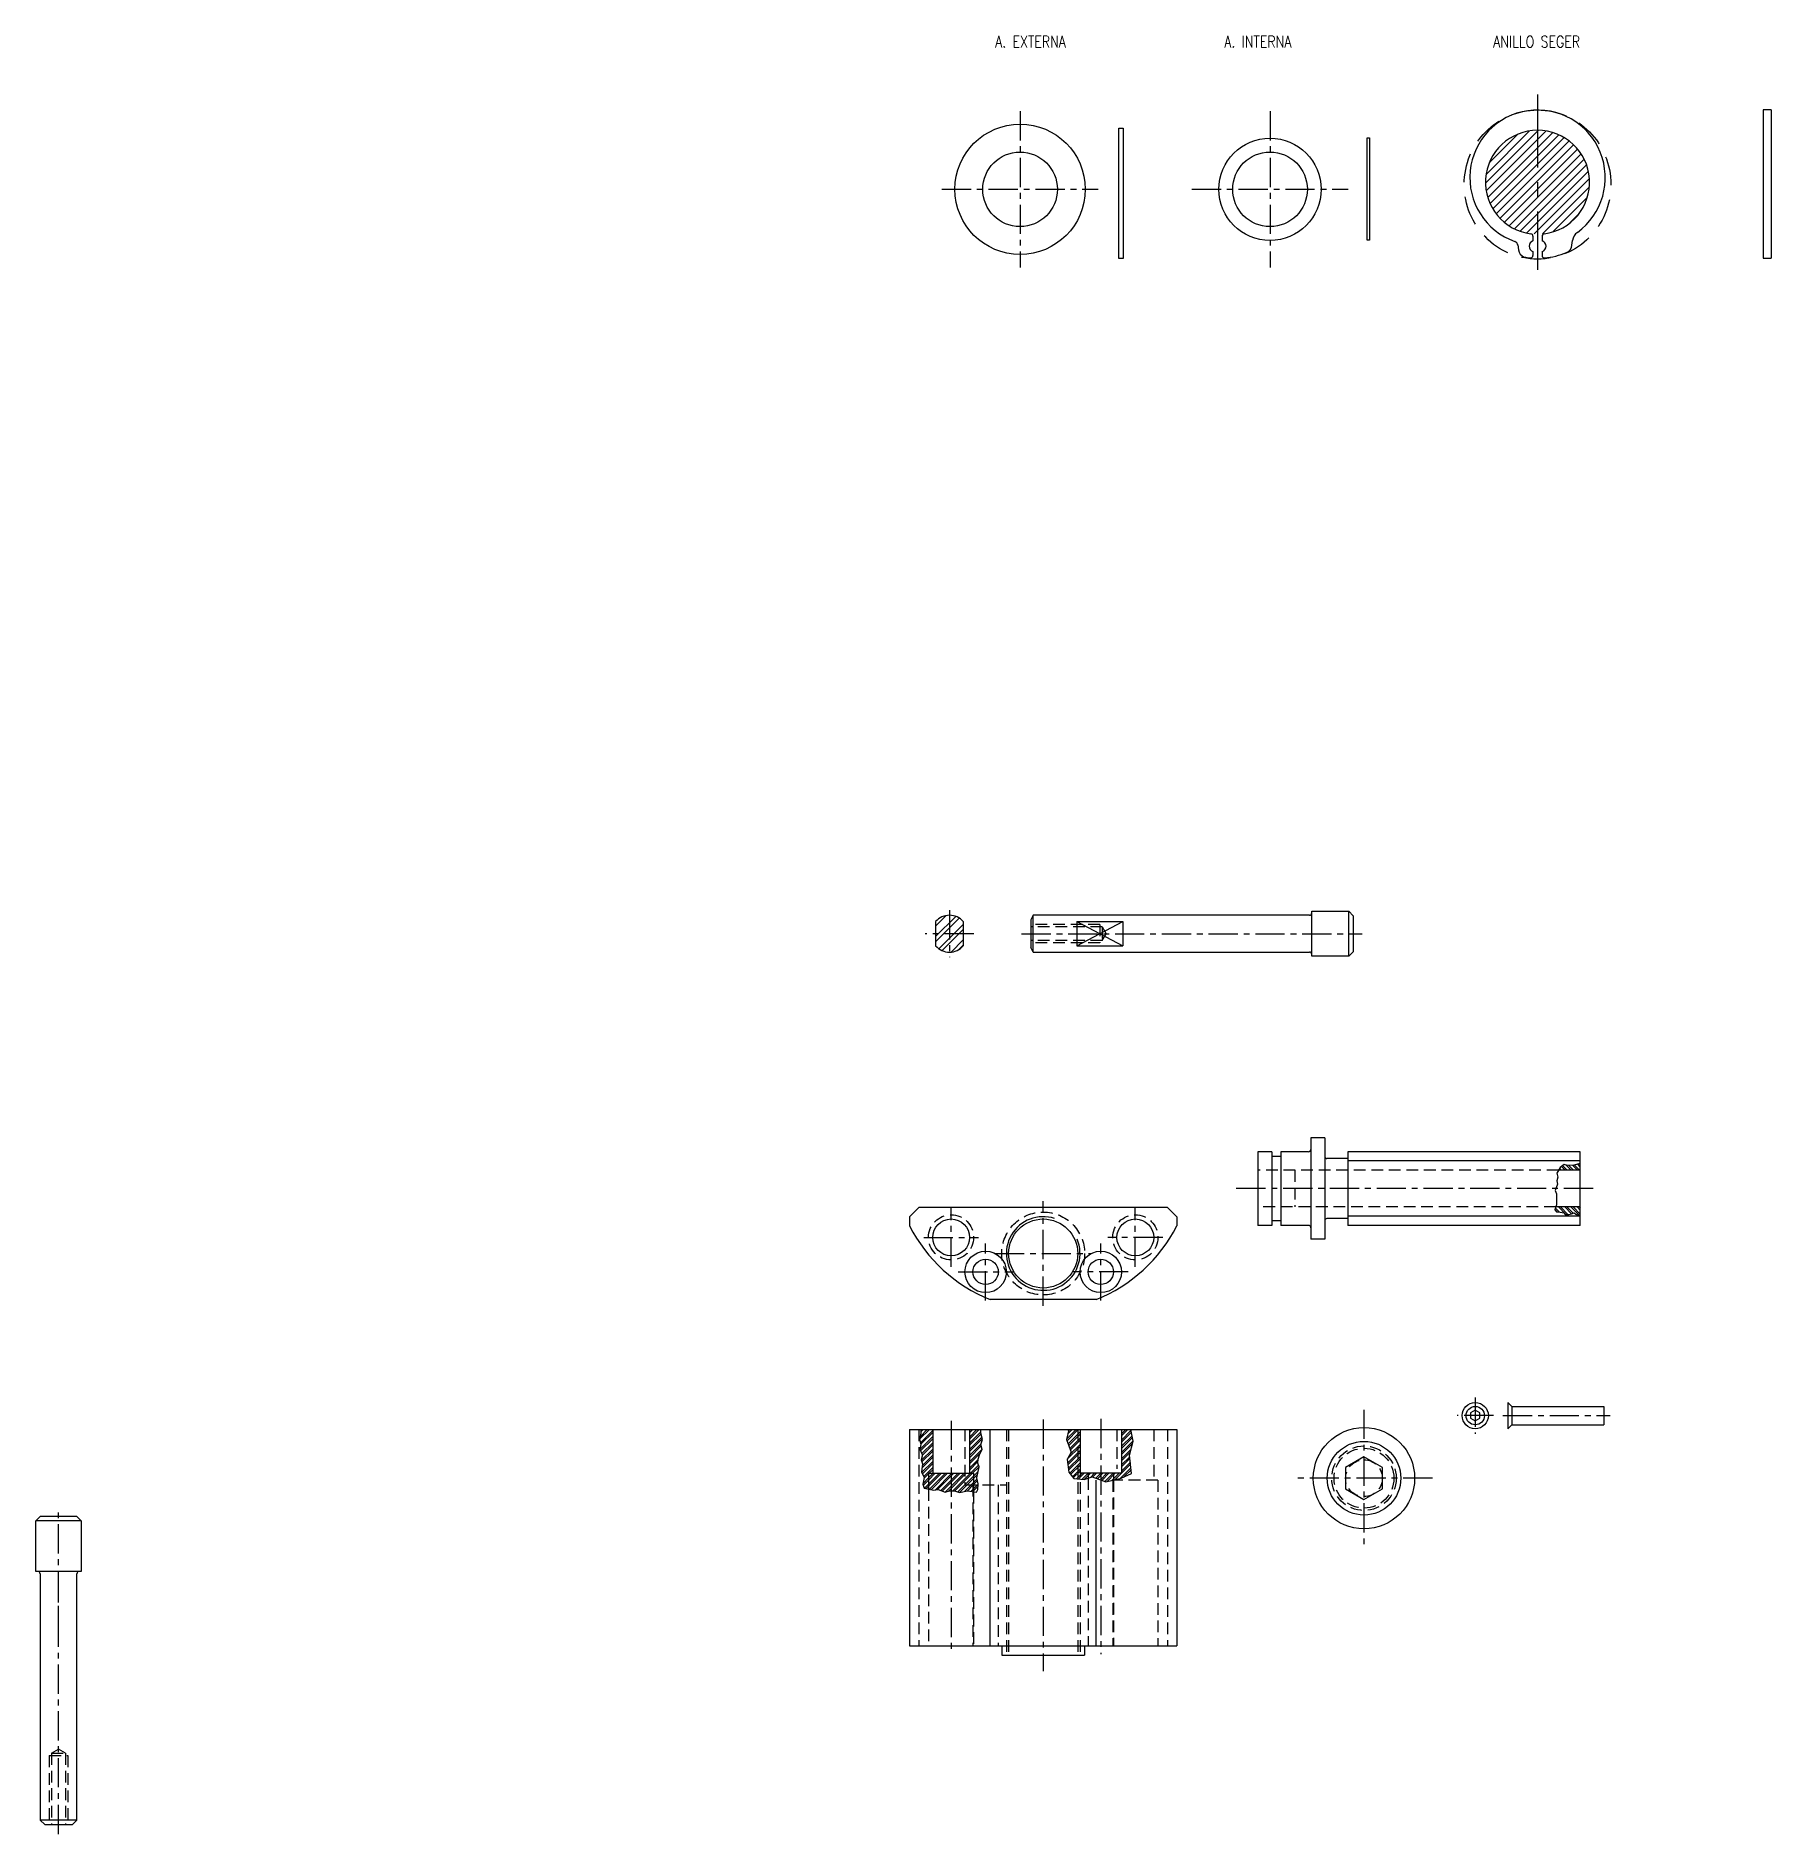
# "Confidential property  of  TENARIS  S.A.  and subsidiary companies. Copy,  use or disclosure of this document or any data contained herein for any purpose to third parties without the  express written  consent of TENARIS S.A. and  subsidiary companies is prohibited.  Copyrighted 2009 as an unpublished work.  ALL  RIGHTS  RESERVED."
# Model space of a CAD drawing. Header units: millimetres. Extents: x -12 to 865, y -22 to 1602.
# Drawn here: x -12.5 to 364.2, y -22.2 to 368.4 of the extents above.
import ezdxf

# ---------------------------------------------------------------- set-up
doc = ezdxf.new("R2010")
doc.units = ezdxf.units.MM
doc.linetypes.add('CENTER', pattern=[50.8, 31.75, -6.35, 6.35, -6.35])
doc.linetypes.add('DASHED', pattern=[19.05, 12.7, -6.35])
for name, color, linetype in [('M_CENTER', 1, 'CENTER'), ('M_DASHED', 8, 'DASHED'), ('M_EQUIPMENT', 4, 'Continuous'), ('M_HATCH', 9, 'Continuous')]:
    doc.layers.add(name, color=color, linetype=linetype)
doc.styles.add('ESTILO 1', font='romans.shx', dxfattribs={"width": 0.8})
pattern_1 = [(45, (0, -13), (-0.6735192, 0.6735192), []), (45, (0.449, -13), (-0.6735192, 0.6735192), [])]

msp = doc.modelspace()

# ---------------------------------------------------------------- hatches: boundary and pattern name
h = msp.add_hatch()
h.set_pattern_fill('ANSI31', color=8, scale=0.4, style=0)
h.paths.add_polyline_path([(313.541, 347.875, 0.4142136), (302.241, 336.575, 0.4130517), (313.541, 325.32)])
h.paths.add_polyline_path([(324.841, 336.575, 0.4142136), (313.541, 347.875), (313.541, 325.32, 0.4130517)])
at = {"layer": 'M_HATCH'}
h = msp.add_hatch(dxfattribs=at)
h.set_pattern_fill('ANSI32', color=256, scale=0.25)
h.paths.add_polyline_path([(185.851, 177.367, 0.2152504), (182.851, 176.012), (182.851, 173.367), (185.851, 173.367)])
h.paths.add_polyline_path([(188.851, 176.012, 0.2152504), (185.851, 177.367), (185.851, 173.367), (188.851, 173.367)])
h.paths.add_polyline_path([(185.851, 173.367), (182.851, 173.367), (182.851, 170.721, 0.2152504), (185.851, 169.367)])
h.paths.add_polyline_path([(188.851, 173.367), (185.851, 173.367), (185.851, 169.367, 0.2152504), (188.851, 170.721)])
h = msp.add_hatch(dxfattribs=at)
h.set_pattern_fill('ANSI32', color=256, scale=0.1, angle=-90)
h.set_pattern_definition([(315, (166.6573, 393.8702), (0.6735192, 0.6735192), []), (315, (166.6573, 393.42115), (0.6735192, 0.6735192), [])])
h.paths.add_polyline_path([(322.818, 122.013), (322.818, 123.446), (321.398, 123.063), (320.052, 123.023), (319.308, 123.265), (318.444, 122.6), (318.112, 122.013)])
h.paths.add_polyline_path([(320.353, 112.416), (320.896, 112.557), (321.495, 112.713), (321.881, 112.457), (322.818, 112.013), (322.818, 114.013), (317.5, 114.013), (317.318, 113.403), (317.68, 112.94), (318.464, 112.859), (319.274, 112.776), (319.509, 112.416)])
h = msp.add_hatch(dxfattribs=at)
h.set_pattern_fill('ANSI32', color=256, scale=0.1)
h.set_pattern_definition(pattern_1)
h.paths.add_polyline_path([(190.205, 56.165), (191.105, 56.165), (191.105, 53.665), (192.066, 53.665), (192.088, 53.909), (191.824, 55.204), (191.98, 56.195), (192.294, 57.604), (192.033, 58.361), (192.059, 59.248), (192.402, 60.165), (192.938, 61.324), (192.67, 62.451), (192.996, 63.483), (192.689, 64.897), (192.689, 65.665), (190.205, 65.665)])
h.paths.add_polyline_path([(182.205, 65.665), (179.721, 65.665), (179.721, 64.897), (179.415, 63.483), (179.74, 62.451), (179.472, 61.324), (179.966, 60.258), (182.205, 58.146)])
h.paths.add_polyline_path([(179.745, 56.458), (180.382, 55.263), (180.04, 53.812), (180.382, 52.964), (181.305, 52.752), (181.305, 56.165), (182.205, 56.165), (182.205, 58.146), (179.966, 60.258), (180.009, 60.165), (179.68, 59.129), (179.974, 58.25)])
h = msp.add_hatch(dxfattribs=at)
h.set_pattern_fill('ANSI32', color=256, scale=0.1)
h.set_pattern_definition(pattern_1)
h.paths.add_polyline_path([(213.705, 65.665), (211.765, 65.665), (211.27, 63.505), (212.297, 60.781), (211.382, 59.174), (211.76, 56.442), (212.832, 55.026), (213.705, 54.953)])
h.paths.add_polyline_path([(213.705, 54.953), (214.205, 54.912), (214.205, 65.665), (213.705, 65.665)])
h.paths.add_polyline_path([(215.134, 54.835), (215.955, 55.111), (215.955, 55.118), (215.955, 56.165), (214.205, 56.165), (214.205, 54.912)])
h.paths.add_polyline_path([(218.705, 54.711), (218.705, 56.165), (215.955, 56.165), (215.955, 55.111), (216.867, 55.418)])
h.paths.add_polyline_path([(218.705, 56.165), (218.705, 54.711), (219.798, 54.291), (221.455, 54.712), (221.455, 56.165)])
h.paths.add_polyline_path([(221.455, 56.165), (221.455, 54.712), (223.108, 55.131), (225.4, 56.157), (224.957, 60.08), (225.748, 63.117), (225.21, 65.665), (223.205, 65.665), (223.205, 56.165)])
h = msp.add_hatch(dxfattribs=at)
h.set_pattern_fill('ANSI32', color=256, scale=0.1)
h.set_pattern_definition(pattern_1)
h.paths.add_polyline_path([(189.205, 56.165), (186.205, 56.165), (186.205, 52.345), (186.956, 52.345), (188.033, 52.003), (189.767, 52.399), (190.955, 52.183), (190.955, 53.665), (189.205, 53.665)])
h.paths.add_polyline_path([(191.105, 56.165), (189.205, 56.165), (189.205, 53.665), (191.105, 53.665)])
h.paths.add_polyline_path([(186.205, 56.165), (181.305, 56.165), (181.305, 52.752), (182.438, 52.492), (183.4, 52.639), (184.885, 52.085), (185.847, 52.345), (186.205, 52.345)])
h = msp.add_hatch(dxfattribs=at)
h.set_pattern_fill('ANSI32', color=256, scale=0.1)
h.set_pattern_definition(pattern_1)
h.paths.add_polyline_path([(191.105, 52.156), (191.712, 52.045), (191.98, 52.673), (192.066, 53.665), (191.105, 53.665)])

# ---------------------------------------------------------------- linework, layer by layer
at = {"color": 1}
msp.add_line((313.541, 325.294), (313.541, 320.084), dxfattribs=at)
at = {"color": 8, "linetype": 'DASHED', "ltscale": 0.5}
msp.add_ellipse((313.541, 336.076), major_axis=(0, 16.199), ratio=0.9834303, dxfattribs=at)
at = {"layer": 'M_CENTER', "color": 1, "linetype": 'CENTER', "ltscale": 0.5}
msp.add_line((313.541, 355.657), (313.541, 317.583), dxfattribs=at)
at = {"layer": 'M_CENTER', "ltscale": 0.2}
for p, q in [((201.18, 352.028), (201.18, 318.068)), ((255.455, 352.028), (255.455, 318.068)), ((184.2, 335.048), (218.16, 335.048)), ((238.475, 335.048), (272.435, 335.048)), ((185.851, 178.48), (185.851, 168.253)), ((191.125, 173.367), (180.577, 173.367)), ((201.481, 173.367), (275.479, 173.367)), ((325.601, 118.013), (247.386, 118.013)), ((186.205, 101.025), (186.205, 113.796)), ((206.205, 92.539), (206.205, 115.282)), ((226.205, 101.025), (226.205, 113.796)), ((180.255, 107.41), (192.155, 107.41)), ((193.705, 93.725), (193.705, 106.095)), ((218.705, 93.725), (218.705, 106.095)), ((232.155, 107.41), (220.255, 107.41)), ((195.728, 103.91), (216.683, 103.91)), ((187.726, 99.91), (199.684, 99.91)), ((224.684, 99.91), (212.726, 99.91)), ((300.01, 72.631), (300.01, 64.756)), ((186.205, 67.592), (186.205, 16.86)), ((206.205, 67.836), (206.205, 13.204)), ((218.705, 67.998), (218.705, 16.86)), ((275.857, 69.981), (275.857, 40.222)), ((303.948, 68.694), (296.073, 68.694)), ((306.025, 68.694), (329.333, 68.694)), ((290.737, 55.101), (260.978, 55.101)), ((-7.595, -22.18), (-7.595, 48.818)), ((-7.595, 20.467), (-7.595, 31.622))]:
    msp.add_line(p, q, dxfattribs=at)
at = {"layer": 'M_DASHED', "ltscale": 0.2}
for p, q in [((218.53, 175.367), (203.53, 175.367)), ((219.03, 174.867), (203.53, 174.867)), ((219.03, 171.867), (203.53, 171.867)), ((218.53, 175.367), (218.53, 171.367)), ((219.03, 174.867), (219.896, 173.367)), ((219.03, 174.867), (219.03, 171.867)), ((219.03, 171.867), (219.896, 173.367)), ((218.53, 171.367), (203.53, 171.367)), ((318.092, 122.013), (252.818, 122.013)), ((260.818, 122.013), (260.818, 114.013)), ((317.5, 114.013), (252.818, 114.013)), ((179.205, 65.665), (179.205, 18.665)), ((189.205, 65.665), (189.205, 53.665)), ((198.205, 65.665), (198.205, 53.665)), ((198.205, 65.665), (198.205, 16.665)), ((198.705, 65.665), (198.705, 16.665)), ((213.705, 65.665), (213.705, 16.665)), ((214.205, 65.665), (214.205, 16.665)), ((222.205, 65.665), (222.205, 57.165)), ((230.205, 65.665), (230.205, 54.665)), ((233.205, 65.665), (233.205, 18.665)), ((215.955, 55.118), (215.955, 18.665)), ((221.455, 54.701), (221.455, 18.665)), ((181.305, 52.728), (181.305, 18.665)), ((189.205, 53.665), (198.205, 53.665)), ((190.955, 53.665), (190.955, 18.665)), ((191.105, 52.141), (191.105, 18.665)), ((196.455, 53.665), (196.455, 18.665)), ((231.105, 54.665), (221.305, 54.665)), ((221.305, 54.665), (221.305, 18.665)), ((231.105, 54.665), (231.105, 18.665)), ((-9.095, -4.631), (-7.595, -3.765)), ((-6.095, -4.631), (-7.595, -3.765)), ((-9.595, -5.131), (-5.595, -5.131)), ((-9.595, -5.131), (-9.595, -20.131)), ((-9.095, -4.631), (-9.095, -20.131)), ((-9.095, -4.631), (-6.095, -4.631)), ((-6.095, -4.631), (-6.095, -20.131)), ((-5.595, -5.131), (-5.595, -20.131))]:
    msp.add_line(p, q, dxfattribs=at)
for centre, radius in [((186.205, 107.41), 4.9), ((206.205, 103.91), 9), ((226.205, 107.41), 4.9), ((275.857, 55.101), 7), ((275.857, 55.101), 6.5), ((275.857, 55.101), 4)]:
    msp.add_circle(centre, radius, dxfattribs=at)
at = {"layer": 'M_EQUIPMENT'}
for p, q in [((364.236, 352.275), (362.536, 352.275)), ((362.536, 352.275), (362.536, 320.126)), ((364.236, 352.275), (364.236, 320.126)), ((312.549, 324.87), (312.549, 323.85)), ((314.532, 324.87), (314.532, 323.85)), ((309.261, 322.966), (309.398, 321.925)), ((312.549, 321.528), (312.549, 320.645)), ((314.532, 321.528), (314.532, 320.645)), ((321.017, 322.895), (321.154, 323.936)), ((362.536, 320.126), (364.236, 320.126)), ((182.851, 176.012), (182.851, 170.721)), ((188.851, 176.012), (188.851, 170.721)), ((204.03, 177.367), (203.53, 176.367)), ((203.53, 176.367), (203.53, 170.367)), ((204.03, 169.367), (204.03, 177.367)), ((264.03, 177.367), (204.03, 177.367)), ((213.53, 176.012), (213.53, 170.721)), ((213.53, 176.012), (223.53, 176.012)), ((213.53, 170.721), (223.53, 176.012)), ((213.53, 176.012), (223.53, 170.721)), ((223.53, 176.012), (223.53, 170.721)), ((264.53, 178.267), (272.53, 178.267)), ((264.53, 168.467), (264.53, 178.267)), ((272.53, 178.267), (273.53, 177.267)), ((272.53, 168.467), (272.53, 178.267)), ((273.53, 177.267), (273.53, 169.467)), ((204.03, 169.367), (203.53, 170.367)), ((204.03, 169.367), (264.03, 169.367)), ((213.53, 170.721), (223.53, 170.721)), ((272.53, 168.467), (264.53, 168.467)), ((272.53, 168.467), (273.53, 169.467)), ((267.318, 129.013), (264.318, 129.013)), ((264.318, 129.013), (264.318, 107.013)), ((267.318, 129.013), (267.318, 107.013)), ((252.818, 126.013), (252.818, 110.013)), ((255.818, 126.013), (252.818, 126.013)), ((255.818, 126.013), (255.818, 110.013)), ((257.818, 125.013), (255.818, 125.013)), ((263.818, 126.013), (257.818, 126.013)), ((257.818, 126.013), (257.818, 110.013)), ((272.318, 126.013), (272.318, 110.013)), ((322.818, 126.013), (272.318, 126.013)), ((322.818, 110.013), (322.818, 126.013)), ((272.318, 124.513), (267.818, 124.513)), ((322.818, 124.013), (272.318, 124.013)), ((322.818, 122.013), (318.112, 122.013)), ((179.205, 113.91), (177.205, 111.91)), ((233.205, 113.91), (179.205, 113.91)), ((233.205, 113.91), (235.205, 111.91)), ((322.818, 114.013), (317.5, 114.013)), ((177.205, 111.91), (177.205, 109.91)), ((235.205, 111.91), (235.205, 109.91)), ((255.818, 110.013), (252.818, 110.013)), ((257.818, 111.013), (255.818, 111.013)), ((263.818, 110.013), (257.818, 110.013)), ((272.318, 111.513), (267.818, 111.513)), ((322.818, 112.013), (272.318, 112.013)), ((322.818, 110.013), (272.318, 110.013)), ((267.318, 107.013), (264.318, 107.013)), ((217.705, 93.91), (194.705, 93.91)), ((307.118, 71.544), (307.118, 65.844)), ((307.968, 70.694), (307.118, 71.544)), ((307.968, 70.694), (327.968, 70.694)), ((307.968, 70.694), (307.968, 66.694)), ((327.968, 70.694), (327.968, 66.694)), ((307.968, 66.694), (307.118, 65.844)), ((307.968, 66.694), (327.968, 66.694)), ((177.205, 65.665), (177.205, 18.665)), ((177.205, 65.665), (235.205, 65.665)), ((194.705, 18.665), (194.705, 65.665)), ((235.205, 65.665), (235.205, 18.665)), ((217.705, 18.665), (217.705, 54.671)), ((217.705, 18.665), (217.705, 54.671)), ((-12.495, 45.869), (-11.495, 46.869)), ((-11.495, 46.869), (-3.695, 46.869)), ((-2.695, 45.869), (-3.695, 46.869)), ((-12.495, 34.869), (-12.495, 45.869)), ((-2.695, 45.869), (-12.495, 45.869)), ((-2.695, 45.869), (-2.695, 34.869)), ((-2.695, 34.869), (-12.495, 34.869)), ((-11.595, 34.369), (-11.595, -19.131)), ((-3.595, -19.131), (-3.595, 34.369)), ((177.205, 18.665), (235.205, 18.665)), ((197.205, 18.665), (197.205, 16.665)), ((197.205, 16.665), (215.205, 16.665)), ((215.205, 18.665), (215.205, 16.665)), ((-11.595, -19.131), (-10.595, -20.131)), ((-3.595, -19.131), (-11.595, -19.131)), ((-3.595, -19.131), (-4.595, -20.131)), ((-10.595, -20.131), (-4.595, -20.131))]:
    msp.add_line(p, q, dxfattribs=at)
at = {"layer": 'M_EQUIPMENT', "ltscale": 0.2}
for p, q in [((182.205, 65.665), (182.205, 56.165)), ((190.205, 65.665), (190.205, 56.165)), ((214.205, 65.665), (214.205, 56.165)), ((223.205, 65.665), (223.205, 56.165)), ((181.305, 56.165), (191.105, 56.165)), ((181.305, 56.165), (181.305, 52.752)), ((191.105, 56.165), (191.105, 52.156)), ((223.205, 56.165), (214.205, 56.165)), ((215.955, 56.165), (215.955, 55.118)), ((221.455, 56.165), (221.455, 54.714))]:
    msp.add_line(p, q, dxfattribs=at)
at = {"layer": 'M_EQUIPMENT'}
for points in [[(222.598, 320.01), (222.598, 348.31), (223.598, 348.31), (223.598, 320.01)], [(276.553, 324.006), (276.553, 346.206), (277.053, 346.206), (277.053, 324.006)], [(300.01, 69.848), (299.01, 69.271), (299.01, 68.116), (300.01, 67.539), (301.01, 68.116), (301.01, 69.271)], [(275.857, 59.72), (271.857, 57.411), (271.857, 52.792), (275.857, 50.483), (279.857, 52.792), (279.857, 57.411)]]:
    msp.add_lwpolyline(points, close=True, dxfattribs=at)
for points in [[(322.818, 123.446), (321.398, 123.063), (320.052, 123.023), (319.308, 123.265), (318.444, 122.6), (317.74, 121.353), (317.941, 120.507), (317.72, 119.682), (317.841, 118.958), (317.398, 117.569), (317.68, 116.864), (317.66, 115.898), (317.644, 115.132), (317.63, 114.446), (317.318, 113.403), (317.68, 112.94), (318.464, 112.859), (319.274, 112.776), (319.509, 112.416), (320.353, 112.416), (320.896, 112.557), (321.495, 112.713), (321.881, 112.457), (322.818, 112.013)], [(211.765, 65.665), (211.27, 63.505), (212.297, 60.781), (211.382, 59.174), (211.76, 56.442), (212.832, 55.026), (215.134, 54.835), (216.867, 55.418), (219.798, 54.291), (223.108, 55.131), (225.4, 56.157), (224.957, 60.08), (225.748, 63.117), (225.21, 65.665)]]:
    msp.add_lwpolyline(points, dxfattribs=at)
at = {"layer": 'M_EQUIPMENT', "ltscale": 0.2}
for points in [[(180.009, 60.165), (179.472, 61.324), (179.74, 62.451), (179.415, 63.483), (179.721, 64.897), (179.721, 65.665)], [(192.402, 60.165), (192.938, 61.324), (192.67, 62.451), (192.996, 63.483), (192.689, 64.897), (192.689, 65.665)], [(192.402, 60.165), (192.938, 61.324), (192.67, 62.451), (192.996, 63.483), (192.689, 64.897), (192.689, 65.665)], [(180.009, 60.165), (179.68, 59.129), (179.974, 58.25), (179.745, 56.458), (180.382, 55.263), (180.04, 53.812), (180.382, 52.964), (182.438, 52.492), (183.4, 52.639), (184.885, 52.085), (185.847, 52.345), (186.956, 52.345), (188.033, 52.003), (189.767, 52.399), (191.712, 52.045), (191.98, 52.673), (192.088, 53.909), (191.824, 55.204), (191.98, 56.195), (192.294, 57.604), (192.033, 58.361), (192.059, 59.248), (192.402, 60.165)]]:
    msp.add_lwpolyline(points, dxfattribs=at)
at = {"layer": 'M_EQUIPMENT'}
for centre, radius in [((201.18, 335.048), 14.15), ((255.455, 335.048), 11.1), ((201.18, 335.048), 8.1), ((255.455, 335.048), 8.1), ((186.205, 107.41), 4), ((206.205, 103.91), 7.5), ((226.205, 107.41), 4), ((193.705, 99.91), 4.5), ((193.705, 99.91), 2.75), ((218.705, 99.91), 4.5), ((218.705, 99.91), 2.75), ((300.01, 68.694), 2.85), ((300.01, 68.694), 2), ((275.857, 55.101), 11), ((275.857, 55.101), 8)]:
    msp.add_circle(centre, radius, dxfattribs=at)
for centre, radius, start, end in [((313.541, 337.575), 14.7, 306.08866, 250.40291), ((313.541, 336.575), 11.3, 277.26108, 262.73482), ((312.049, 324.87), 0.5, 0, 82.73482), ((315.032, 324.87), 0.5, 97.26108, 180), ((323.73, 323.597), 2.598, 126.08866, 172.5), ((308.275, 322.785), 1, 5.67362, 70.40291), ((311.381, 322.186), 2, 187.5, 247.73785), ((313.541, 336.575), 16.5, 259.81417, 264.6485), ((312.925, 322.689), 1.22, 107.96613, 252.03387), ((312.049, 320.645), 0.5, 264.6485, 0), ((314.156, 322.689), 1.22, 287.96613, 72.03387), ((315.032, 320.645), 0.5, 180, 275.34849), ((313.541, 336.575), 16.5, 275.34849, 292.26215), ((319.034, 323.156), 2, 292.26215, 352.5), ((185.851, 173.367), 4, 41.40962, 138.59038), ((264.03, 177.867), 0.5, 270, 360), ((185.851, 173.367), 4, 221.40962, 318.59038), ((264.03, 168.867), 0.5, 0, 90), ((263.818, 126.513), 0.5, 270, 0), ((267.818, 125.013), 0.5, 180, 270), ((207.097, 125.034), 33.5, 206.83726, 248.29028), ((206.205, 103.91), 8, 72.04684, 22.87496), ((205.313, 125.034), 33.5, 291.70972, 333.16274), ((263.818, 109.513), 0.5, 0, 90), ((267.818, 111.013), 0.5, 90, 180), ((-12.095, 34.369), 0.5, 0, 90), ((-3.095, 34.369), 0.5, 90, 180)]:
    msp.add_arc(centre, radius, start, end, dxfattribs=at)

# ---------------------------------------------------------------- texts
at = {"char_height": 2.5, "width": 43.53961, "attachment_point": 1, "style": 'ESTILO 1'}
for s, insert in [('A. EXTERNA', (195.785, 368.354)), ('A. INTERNA', (245.523, 368.354)), ('ANILLO SEGER', (303.921, 368.354))]:
    msp.add_mtext(s, dxfattribs=dict(at, insert=insert))

doc.saveas('drawing.dxf')
